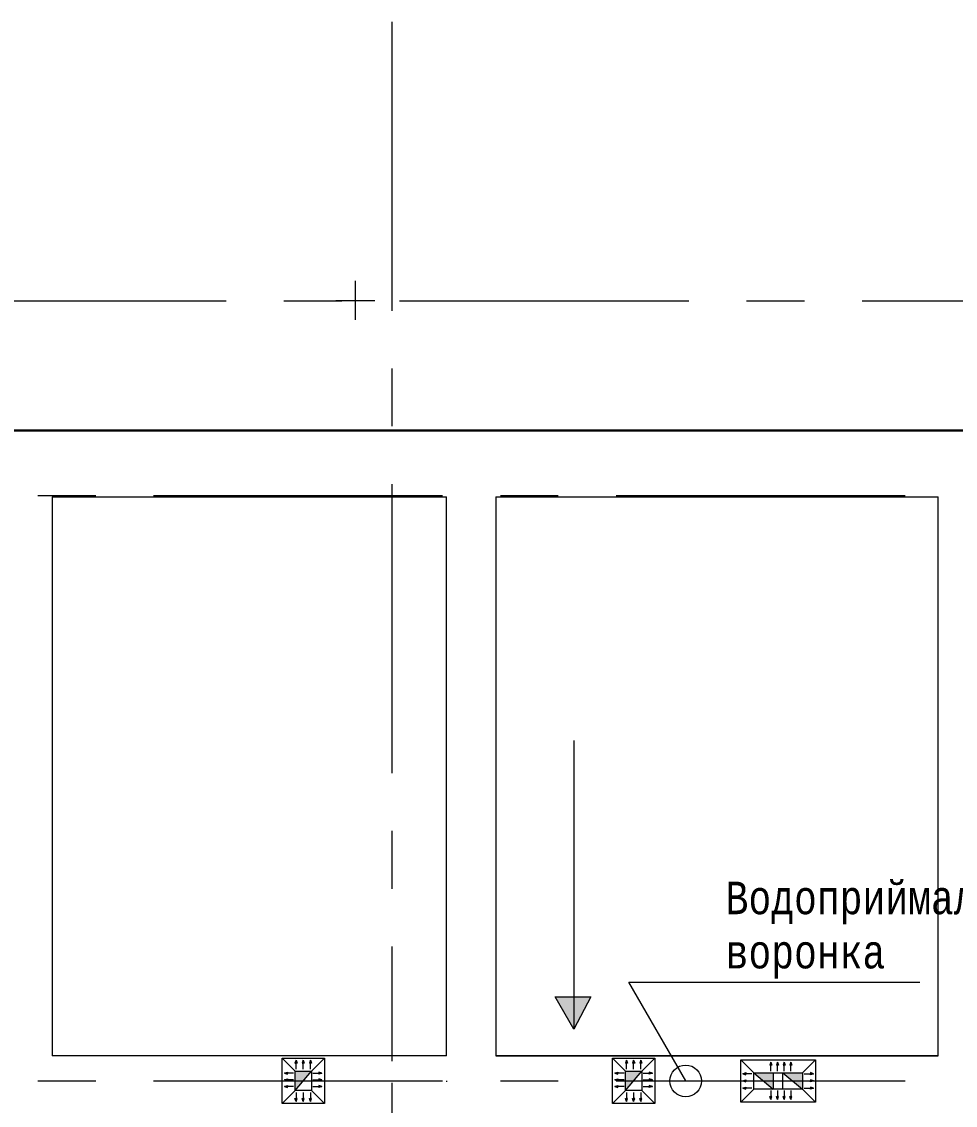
# Model space of a CAD drawing. Header units: millimetres. Extents: x -689206 to 4969298, y -1019800 to 703299.
# Drawn here: x 455716 to 462893, y -55896 to -47562 of the extents above; entities that cross this region are included whole.
import ezdxf

# ---------------------------------------------------------------- set-up
doc = ezdxf.new("R2010")
doc.units = ezdxf.units.MM
doc.linetypes.add('JIS_02_4.0', pattern=[5.5, 4, -1.5])
doc.linetypes.add('осеваяX2', pattern=[101.6, 63.5, -12.7, 12.7, -12.7])
doc.layers.add('кровля', color=211, linetype='Continuous')
doc.layers.add('четотам', color=7, linetype='Continuous')
for name, color, linetype, lineweight in [('РАЗМЕРЫ', 7, 'Continuous', 9), ('сваи', 7, 'JIS_02_4.0', 30), ('стены', 7, 'Continuous', 20)]:
    doc.layers.add(name, color=color, linetype=linetype, lineweight=lineweight)
doc.styles.add('Аннотативный', font='isocteur.ttf', dxfattribs={"width": 0.7, "height": 250})

msp = doc.modelspace()

# ---------------------------------------------------------------- hatches: boundary and pattern name
at = {"layer": 'кровля', "lineweight": 15, "true_color": 0x000000}
h = msp.add_hatch(color=18, dxfattribs=at)
h.dxf.hatch_style = 1
h.paths.add_polyline_path([(457824.7, -55572.6), (457832.9, -55572.6), (457824.7, -55548.9)])
h.paths.add_polyline_path([(457816.6, -55572.6), (457824.7, -55572.6), (457824.7, -55548.9)])
h = msp.add_hatch(color=18, dxfattribs=at)
h.dxf.hatch_style = 1
h.paths.add_polyline_path([(457880, -55572.6), (457888.1, -55572.6), (457880, -55548.9)])
h.paths.add_polyline_path([(457871.9, -55572.6), (457880, -55572.6), (457880, -55548.9)])
h = msp.add_hatch(color=18, dxfattribs=at)
h.dxf.hatch_style = 1
h.paths.add_polyline_path([(457935.3, -55548.9), (457927.1, -55572.6), (457935.3, -55572.6)])
h.paths.add_polyline_path([(457935.3, -55548.9), (457935.3, -55572.6), (457943.4, -55572.6)])
h = msp.add_hatch(color=18, dxfattribs=at)
h.dxf.hatch_style = 1
h.paths.add_polyline_path([(460364.7, -55572.6), (460372.9, -55572.6), (460364.7, -55548.9)])
h.paths.add_polyline_path([(460356.6, -55572.6), (460364.7, -55572.6), (460364.7, -55548.9)])
h = msp.add_hatch(color=18, dxfattribs=at)
h.dxf.hatch_style = 1
h.paths.add_polyline_path([(460420, -55572.6), (460428.1, -55572.6), (460420, -55548.9)])
h.paths.add_polyline_path([(460411.9, -55572.6), (460420, -55572.6), (460420, -55548.9)])
h = msp.add_hatch(color=18, dxfattribs=at)
h.dxf.hatch_style = 1
h.paths.add_polyline_path([(460475.3, -55548.9), (460467.1, -55572.6), (460475.3, -55572.6)])
h.paths.add_polyline_path([(460475.3, -55548.9), (460475.3, -55572.6), (460483.4, -55572.6)])
at = {"layer": 'кровля', "lineweight": 15}
h = msp.add_hatch(color=7, dxfattribs=at)
h.dxf.hatch_style = 1
h.paths.add_polyline_path([(461475.3, -55587.4), (461483.5, -55587.4), (461475.3, -55563.8)])
h.paths.add_polyline_path([(461467.2, -55587.4), (461475.3, -55587.4), (461475.3, -55563.8)])
h = msp.add_hatch(color=7, dxfattribs=at)
h.dxf.hatch_style = 1
h.paths.add_polyline_path([(461526.6, -55563.8), (461518.5, -55587.4), (461526.6, -55587.4)])
h.paths.add_polyline_path([(461526.6, -55563.8), (461526.6, -55587.4), (461534.7, -55587.4)])
h = msp.add_hatch(color=7, dxfattribs=at)
h.dxf.hatch_style = 1
h.paths.add_polyline_path([(461577.8, -55563.8), (461569.7, -55587.4), (461577.8, -55587.4)])
h.paths.add_polyline_path([(461577.8, -55563.8), (461577.8, -55587.4), (461586, -55587.4)])
h = msp.add_hatch(color=7, dxfattribs=at)
h.dxf.hatch_style = 1
h.paths.add_polyline_path([(461627.6, -55563.8), (461619.5, -55587.4), (461627.6, -55587.4)])
h.paths.add_polyline_path([(461627.6, -55563.8), (461627.6, -55587.4), (461635.8, -55587.4)])
at = {"layer": 'кровля', "lineweight": 15, "true_color": 0x000000}
h = msp.add_hatch(color=18, dxfattribs=at)
h.dxf.hatch_style = 1
h.paths.add_polyline_path([(457736, -55648.3), (457759.7, -55656.5), (457759.7, -55648.3)])
h.paths.add_polyline_path([(457736, -55648.3), (457759.7, -55648.3), (457759.7, -55640.2)])
h = msp.add_hatch(color=18, dxfattribs=at)
h.dxf.hatch_style = 1
h.paths.add_polyline_path([(458000.3, -55648.3), (458000.3, -55656.5), (458024, -55648.3)])
h.paths.add_polyline_path([(458000.3, -55640.2), (458000.3, -55648.3), (458024, -55648.3)])
h = msp.add_hatch(color=18, dxfattribs=at)
h.dxf.hatch_style = 1
h.paths.add_polyline_path([(460276, -55648.3), (460299.7, -55656.5), (460299.7, -55648.3)])
h.paths.add_polyline_path([(460276, -55648.3), (460299.7, -55648.3), (460299.7, -55640.2)])
h = msp.add_hatch(color=18, dxfattribs=at)
h.dxf.hatch_style = 1
h.paths.add_polyline_path([(460540.3, -55648.3), (460540.3, -55656.5), (460564, -55648.3)])
h.paths.add_polyline_path([(460540.3, -55640.2), (460540.3, -55648.3), (460564, -55648.3)])
at = {"layer": 'кровля', "lineweight": 15}
h = msp.add_hatch(color=7, dxfattribs=at)
h.dxf.hatch_style = 1
h.paths.add_polyline_path([(461258.1, -55652.5), (461281.7, -55660.6), (461281.7, -55652.5)])
h.paths.add_polyline_path([(461258.1, -55652.5), (461281.7, -55652.5), (461281.7, -55644.3)])
h = msp.add_hatch(color=7, dxfattribs=at)
h.dxf.hatch_style = 1
h.paths.add_polyline_path([(461778.3, -55652.5), (461778.3, -55660.6), (461801.9, -55652.5)])
h.paths.add_polyline_path([(461778.3, -55644.3), (461778.3, -55652.5), (461801.9, -55652.5)])
at = {"layer": 'кровля', "lineweight": 15, "true_color": 0x000000}
h = msp.add_hatch(color=18, dxfattribs=at)
h.dxf.hatch_style = 1
h.paths.add_polyline_path([(457736, -55699.6), (457759.7, -55707.7), (457759.7, -55699.6)])
h.paths.add_polyline_path([(457736, -55699.6), (457759.7, -55699.6), (457759.7, -55691.4)])
h = msp.add_hatch(color=18, dxfattribs=at)
h.dxf.hatch_style = 1
h.paths.add_polyline_path([(457759.7, -55750.8), (457759.7, -55742.7), (457736, -55750.8)])
h.paths.add_polyline_path([(457759.7, -55759), (457759.7, -55750.8), (457736, -55750.8)])
h = msp.add_hatch(color=18, dxfattribs=at)
h.dxf.hatch_style = 1
h.paths.add_polyline_path([(458000.3, -55699.6), (458000.3, -55707.7), (458024, -55699.6)])
h.paths.add_polyline_path([(458000.3, -55691.4), (458000.3, -55699.6), (458024, -55699.6)])
h = msp.add_hatch(color=18, dxfattribs=at)
h.dxf.hatch_style = 1
h.paths.add_polyline_path([(458024, -55750.8), (458000.3, -55742.7), (458000.3, -55750.8)])
h.paths.add_polyline_path([(458024, -55750.8), (458000.3, -55750.8), (458000.3, -55759)])
h = msp.add_hatch(color=18, dxfattribs=at)
h.dxf.hatch_style = 1
h.paths.add_polyline_path([(460276, -55699.6), (460299.7, -55707.7), (460299.7, -55699.6)])
h.paths.add_polyline_path([(460276, -55699.6), (460299.7, -55699.6), (460299.7, -55691.4)])
h = msp.add_hatch(color=18, dxfattribs=at)
h.dxf.hatch_style = 1
h.paths.add_polyline_path([(460299.7, -55750.8), (460299.7, -55742.7), (460276, -55750.8)])
h.paths.add_polyline_path([(460299.7, -55759), (460299.7, -55750.8), (460276, -55750.8)])
h = msp.add_hatch(color=18, dxfattribs=at)
h.dxf.hatch_style = 1
h.paths.add_polyline_path([(460540.3, -55699.6), (460540.3, -55707.7), (460564, -55699.6)])
h.paths.add_polyline_path([(460540.3, -55691.4), (460540.3, -55699.6), (460564, -55699.6)])
h = msp.add_hatch(color=18, dxfattribs=at)
h.dxf.hatch_style = 1
h.paths.add_polyline_path([(460564, -55750.8), (460540.3, -55742.7), (460540.3, -55750.8)])
h.paths.add_polyline_path([(460564, -55750.8), (460540.3, -55750.8), (460540.3, -55759)])
at = {"layer": 'кровля', "lineweight": 15}
h = msp.add_hatch(color=7, dxfattribs=at)
h.dxf.hatch_style = 1
h.paths.add_polyline_path([(461258.1, -55707.8), (461281.7, -55715.9), (461281.7, -55707.8)])
h.paths.add_polyline_path([(461258.1, -55707.8), (461281.7, -55707.8), (461281.7, -55699.6)])
h = msp.add_hatch(color=7, dxfattribs=at)
h.dxf.hatch_style = 1
h.paths.add_polyline_path([(461778.3, -55707.8), (461778.3, -55715.9), (461801.9, -55707.8)])
h.paths.add_polyline_path([(461778.3, -55699.6), (461778.3, -55707.8), (461801.9, -55707.8)])
h = msp.add_hatch(color=7, dxfattribs=at)
h.dxf.hatch_style = 1
h.paths.add_polyline_path([(461281.7, -55763.1), (461281.7, -55754.9), (461258.1, -55763.1)])
h.paths.add_polyline_path([(461281.7, -55771.2), (461281.7, -55763.1), (461258.1, -55763.1)])
h = msp.add_hatch(color=7, dxfattribs=at)
h.dxf.hatch_style = 1
h.paths.add_polyline_path([(461475.3, -55851.7), (461483.5, -55828.1), (461475.3, -55828.1)])
h.paths.add_polyline_path([(461475.3, -55851.7), (461475.3, -55828.1), (461467.2, -55828.1)])
h = msp.add_hatch(color=7, dxfattribs=at)
h.dxf.hatch_style = 1
h.paths.add_polyline_path([(461526.6, -55828.1), (461518.5, -55828.1), (461526.6, -55851.7)])
h.paths.add_polyline_path([(461534.7, -55828.1), (461526.6, -55828.1), (461526.6, -55851.7)])
h = msp.add_hatch(color=7, dxfattribs=at)
h.dxf.hatch_style = 1
h.paths.add_polyline_path([(461577.8, -55828.1), (461569.7, -55828.1), (461577.8, -55851.7)])
h.paths.add_polyline_path([(461586, -55828.1), (461577.8, -55828.1), (461577.8, -55851.7)])
h = msp.add_hatch(color=7, dxfattribs=at)
h.dxf.hatch_style = 1
h.paths.add_polyline_path([(461627.6, -55828.1), (461619.5, -55828.1), (461627.6, -55851.7)])
h.paths.add_polyline_path([(461635.8, -55828.1), (461627.6, -55828.1), (461627.6, -55851.7)])
h = msp.add_hatch(color=7, dxfattribs=at)
h.dxf.hatch_style = 1
h.paths.add_polyline_path([(461801.9, -55763.1), (461778.3, -55754.9), (461778.3, -55763.1)])
h.paths.add_polyline_path([(461801.9, -55763.1), (461778.3, -55763.1), (461778.3, -55771.2)])
at = {"layer": 'кровля', "lineweight": 15, "true_color": 0x000000}
h = msp.add_hatch(color=18, dxfattribs=at)
h.dxf.hatch_style = 1
h.paths.add_polyline_path([(457824.7, -55866.6), (457832.9, -55843), (457824.7, -55843)])
h.paths.add_polyline_path([(457824.7, -55866.6), (457824.7, -55843), (457816.6, -55843)])
h = msp.add_hatch(color=18, dxfattribs=at)
h.dxf.hatch_style = 1
h.paths.add_polyline_path([(457880, -55866.6), (457888.1, -55843), (457880, -55843)])
h.paths.add_polyline_path([(457880, -55866.6), (457880, -55843), (457871.9, -55843)])
h = msp.add_hatch(color=18, dxfattribs=at)
h.dxf.hatch_style = 1
h.paths.add_polyline_path([(457935.3, -55843), (457927.1, -55843), (457935.3, -55866.6)])
h.paths.add_polyline_path([(457943.4, -55843), (457935.3, -55843), (457935.3, -55866.6)])
h = msp.add_hatch(color=18, dxfattribs=at)
h.dxf.hatch_style = 1
h.paths.add_polyline_path([(460364.7, -55866.6), (460372.9, -55843), (460364.7, -55843)])
h.paths.add_polyline_path([(460364.7, -55866.6), (460364.7, -55843), (460356.6, -55843)])
h = msp.add_hatch(color=18, dxfattribs=at)
h.dxf.hatch_style = 1
h.paths.add_polyline_path([(460420, -55866.6), (460428.1, -55843), (460420, -55843)])
h.paths.add_polyline_path([(460420, -55866.6), (460420, -55843), (460411.9, -55843)])
h = msp.add_hatch(color=18, dxfattribs=at)
h.dxf.hatch_style = 1
h.paths.add_polyline_path([(460475.3, -55843), (460467.1, -55843), (460475.3, -55866.6)])
h.paths.add_polyline_path([(460483.4, -55843), (460475.3, -55843), (460475.3, -55866.6)])
at = {"layer": 'РАЗМЕРЫ', "lineweight": 20, "ltscale": 150}
h = msp.add_hatch(color=256, dxfattribs=at)
h.dxf.hatch_style = 1
h.paths.add_polyline_path([(457942.5, -55632.8), (457817.5, -55632.8), (457817.5, -55782.8)])
h = msp.add_hatch(color=256, dxfattribs=at)
h.dxf.hatch_style = 1
h.paths.add_polyline_path([(460482.5, -55632.8), (460357.5, -55632.8), (460357.5, -55782.8)])
h = msp.add_hatch(color=256, dxfattribs=at)
h.dxf.hatch_style = 1
h.paths.add_polyline_path([(461716.9, -55770.3), (461716.9, -55645.3), (461566.9, -55645.3)])
h.paths.add_polyline_path([(461493.1, -55770.3), (461493.1, -55645.3), (461343.1, -55645.3)])
at = {"layer": 'сваи', "linetype": 'ByBlock', "lineweight": 20, "ltscale": 35}
h = msp.add_hatch(color=256, dxfattribs=at)
h.dxf.hatch_style = 1
h.paths.add_polyline_path([(469973.5, -51979.7), (469896, -52043.1), (470080, -52110)])
h.paths.add_polyline_path([(470048.8, -51918.2), (469973.5, -51979.7), (470080, -52110)])
h.paths.add_polyline_path([(470710.9, -52781), (470710.9, -52975.3), (470795.1, -52926.7)])
h.paths.add_polyline_path([(470881.8, -52876.6), (470710.9, -52781), (470795.1, -52926.7)])
h.paths.add_polyline_path([(463730, -56080), (463730, -56329), (463873.7, -56329)])
h.paths.add_polyline_path([(463730, -56080), (463600, -56329), (463730, -56329)])
h.paths.add_polyline_path([(463730, -55111), (463586.3, -55111), (463730, -55360)])
h.paths.add_polyline_path([(463860, -55111), (463730, -55111), (463730, -55360)])
h.paths.add_polyline_path([(460090, -55061), (459960, -55061), (459960, -55310)])
h.paths.add_polyline_path([(459960, -55061), (459816.3, -55061), (459960, -55310)])
h.paths.add_polyline_path([(459960, -56080), (459830, -56329), (459960, -56329)])
h.paths.add_polyline_path([(459960, -56080), (459960, -56329), (460103.7, -56329)])
h.paths.add_polyline_path([(454800, -56080), (454800, -56329), (454943.7, -56329)])
h.paths.add_polyline_path([(454800, -56080), (454670, -56329), (454800, -56329)])
h.paths.add_polyline_path([(454810, -55111), (454666.3, -55111), (454810, -55360)])
h.paths.add_polyline_path([(454940, -55111), (454810, -55111), (454810, -55360)])
h.paths.add_polyline_path([(448090.4, -52634), (447910.3, -52710.9), (447991.2, -52769.9)])
h.paths.add_polyline_path([(448090.4, -52634), (447991.2, -52769.9), (448069.7, -52827.2)])
h.paths.add_polyline_path([(448711.3, -51856.5), (448680.1, -52048.2), (448786.6, -51917.9)])
h.paths.add_polyline_path([(448786.6, -51917.9), (448680.1, -52048.2), (448864.1, -51981.3)])

# ---------------------------------------------------------------- linework, layer by layer
at = {"layer": 'кровля', "color": 18, "lineweight": 15, "true_color": 0x000000}
for p, q in [((457817.5, -55632.8), (457717.5, -55532.8)), ((457824.7, -55548.9), (457816.6, -55572.6)), ((457816.6, -55572.6), (457824.7, -55572.6)), ((457824.7, -55618.9), (457824.7, -55548.9)), ((457824.7, -55548.9), (457832.9, -55572.6)), ((457832.9, -55572.6), (457824.7, -55572.6)), ((457880, -55548.9), (457871.9, -55572.6)), ((457871.9, -55572.6), (457880, -55572.6)), ((457880, -55618.9), (457880, -55548.9)), ((457880, -55548.9), (457888.1, -55572.6)), ((457888.1, -55572.6), (457880, -55572.6)), ((457935.3, -55548.9), (457927.1, -55572.6)), ((457927.1, -55572.6), (457935.3, -55572.6)), ((457935.3, -55618.9), (457935.3, -55548.9)), ((457935.3, -55548.9), (457943.4, -55572.6)), ((457943.4, -55572.6), (457935.3, -55572.6)), ((457942.5, -55632.8), (458042.5, -55532.8)), ((460357.5, -55632.8), (460257.5, -55532.8)), ((460364.7, -55548.9), (460356.6, -55572.6)), ((460356.6, -55572.6), (460364.7, -55572.6)), ((460364.7, -55618.9), (460364.7, -55548.9)), ((460364.7, -55548.9), (460372.9, -55572.6)), ((460372.9, -55572.6), (460364.7, -55572.6)), ((460420, -55548.9), (460411.9, -55572.6)), ((460411.9, -55572.6), (460420, -55572.6)), ((460420, -55618.9), (460420, -55548.9)), ((460420, -55548.9), (460428.1, -55572.6)), ((460428.1, -55572.6), (460420, -55572.6)), ((460475.3, -55548.9), (460467.1, -55572.6)), ((460467.1, -55572.6), (460475.3, -55572.6)), ((460475.3, -55618.9), (460475.3, -55548.9)), ((460475.3, -55548.9), (460483.4, -55572.6)), ((460483.4, -55572.6), (460475.3, -55572.6)), ((460482.5, -55632.8), (460582.5, -55532.8)), ((457736, -55648.3), (457759.7, -55640.2)), ((457806, -55648.3), (457736, -55648.3)), ((457736, -55648.3), (457759.7, -55656.5)), ((457759.7, -55640.2), (457759.7, -55648.3)), ((457759.7, -55656.5), (457759.7, -55648.3)), ((457954, -55648.3), (458024, -55648.3)), ((458024, -55648.3), (458000.3, -55640.2)), ((458000.3, -55640.2), (458000.3, -55648.3)), ((458024, -55648.3), (458000.3, -55656.5)), ((458000.3, -55656.5), (458000.3, -55648.3)), ((460276, -55648.3), (460299.7, -55640.2)), ((460346, -55648.3), (460276, -55648.3)), ((460276, -55648.3), (460299.7, -55656.5)), ((460299.7, -55640.2), (460299.7, -55648.3)), ((460299.7, -55656.5), (460299.7, -55648.3)), ((460494, -55648.3), (460564, -55648.3)), ((460564, -55648.3), (460540.3, -55640.2)), ((460540.3, -55640.2), (460540.3, -55648.3)), ((460564, -55648.3), (460540.3, -55656.5)), ((460540.3, -55656.5), (460540.3, -55648.3)), ((457736, -55699.6), (457759.7, -55691.4)), ((457806, -55699.6), (457736, -55699.6)), ((457736, -55699.6), (457759.7, -55707.7)), ((457736, -55750.8), (457759.7, -55742.7)), ((457806, -55750.8), (457736, -55750.8)), ((457736, -55750.8), (457759.7, -55759)), ((457759.7, -55691.4), (457759.7, -55699.6)), ((457759.7, -55707.7), (457759.7, -55699.6)), ((457759.7, -55742.7), (457759.7, -55750.8)), ((457759.7, -55759), (457759.7, -55750.8)), ((457954, -55699.6), (458024, -55699.6)), ((457954, -55750.8), (458024, -55750.8)), ((458024, -55699.6), (458000.3, -55691.4)), ((458000.3, -55691.4), (458000.3, -55699.6)), ((458024, -55699.6), (458000.3, -55707.7)), ((458000.3, -55707.7), (458000.3, -55699.6)), ((458024, -55750.8), (458000.3, -55742.7)), ((458000.3, -55742.7), (458000.3, -55750.8)), ((458024, -55750.8), (458000.3, -55759)), ((458000.3, -55759), (458000.3, -55750.8)), ((460276, -55699.6), (460299.7, -55691.4)), ((460346, -55699.6), (460276, -55699.6)), ((460276, -55699.6), (460299.7, -55707.7)), ((460276, -55750.8), (460299.7, -55742.7)), ((460346, -55750.8), (460276, -55750.8)), ((460276, -55750.8), (460299.7, -55759)), ((460299.7, -55691.4), (460299.7, -55699.6)), ((460299.7, -55707.7), (460299.7, -55699.6)), ((460299.7, -55742.7), (460299.7, -55750.8)), ((460299.7, -55759), (460299.7, -55750.8)), ((460494, -55699.6), (460564, -55699.6)), ((460494, -55750.8), (460564, -55750.8)), ((460564, -55699.6), (460540.3, -55691.4)), ((460540.3, -55691.4), (460540.3, -55699.6)), ((460564, -55699.6), (460540.3, -55707.7)), ((460540.3, -55707.7), (460540.3, -55699.6)), ((460564, -55750.8), (460540.3, -55742.7)), ((460540.3, -55742.7), (460540.3, -55750.8)), ((460564, -55750.8), (460540.3, -55759)), ((460540.3, -55759), (460540.3, -55750.8)), ((457817.5, -55782.8), (457717.5, -55882.8)), ((457824.7, -55796.6), (457824.7, -55866.6)), ((457880, -55796.6), (457880, -55866.6)), ((457935.3, -55796.6), (457935.3, -55866.6)), ((457942.5, -55782.8), (458042.5, -55882.8)), ((460357.5, -55782.8), (460257.5, -55882.8)), ((460364.7, -55796.6), (460364.7, -55866.6)), ((460420, -55796.6), (460420, -55866.6)), ((460475.3, -55796.6), (460475.3, -55866.6)), ((460482.5, -55782.8), (460582.5, -55882.8)), ((457824.7, -55866.6), (457816.6, -55843)), ((457816.6, -55843), (457824.7, -55843)), ((457824.7, -55866.6), (457832.9, -55843)), ((457832.9, -55843), (457824.7, -55843)), ((457880, -55866.6), (457871.9, -55843)), ((457871.9, -55843), (457880, -55843)), ((457880, -55866.6), (457888.1, -55843)), ((457888.1, -55843), (457880, -55843)), ((457935.3, -55866.6), (457927.1, -55843)), ((457927.1, -55843), (457935.3, -55843)), ((457935.3, -55866.6), (457943.4, -55843)), ((457943.4, -55843), (457935.3, -55843)), ((460364.7, -55866.6), (460356.6, -55843)), ((460356.6, -55843), (460364.7, -55843)), ((460364.7, -55866.6), (460372.9, -55843)), ((460372.9, -55843), (460364.7, -55843)), ((460420, -55866.6), (460411.9, -55843)), ((460411.9, -55843), (460420, -55843)), ((460420, -55866.6), (460428.1, -55843)), ((460428.1, -55843), (460420, -55843)), ((460475.3, -55866.6), (460467.1, -55843)), ((460467.1, -55843), (460475.3, -55843)), ((460475.3, -55866.6), (460483.4, -55843)), ((460483.4, -55843), (460475.3, -55843))]:
    msp.add_line(p, q, dxfattribs=at)
at = {"layer": 'кровля', "color": 7, "lineweight": 15}
for p, q in [((461343.1, -55645.3), (461243.1, -55545.3)), ((461475.3, -55563.8), (461467.2, -55587.4)), ((461475.3, -55633.8), (461475.3, -55563.8)), ((461475.3, -55563.8), (461483.5, -55587.4)), ((461526.6, -55563.8), (461518.5, -55587.4)), ((461526.6, -55633.8), (461526.6, -55563.8)), ((461526.6, -55563.8), (461534.7, -55587.4)), ((461577.8, -55563.8), (461569.7, -55587.4)), ((461577.8, -55633.8), (461577.8, -55563.8)), ((461577.8, -55563.8), (461586, -55587.4)), ((461627.6, -55563.8), (461619.5, -55587.4)), ((461627.6, -55633.8), (461627.6, -55563.8)), ((461627.6, -55563.8), (461635.8, -55587.4)), ((461716.9, -55645.3), (461816.9, -55545.3)), ((461258.1, -55652.5), (461281.7, -55644.3)), ((461328.1, -55652.5), (461258.1, -55652.5)), ((461258.1, -55652.5), (461281.7, -55660.6)), ((461281.7, -55644.3), (461281.7, -55652.5)), ((461281.7, -55660.6), (461281.7, -55652.5)), ((461467.2, -55587.4), (461475.3, -55587.4)), ((461483.5, -55587.4), (461475.3, -55587.4)), ((461518.5, -55587.4), (461526.6, -55587.4)), ((461534.7, -55587.4), (461526.6, -55587.4)), ((461569.7, -55587.4), (461577.8, -55587.4)), ((461586, -55587.4), (461577.8, -55587.4)), ((461619.5, -55587.4), (461627.6, -55587.4)), ((461635.8, -55587.4), (461627.6, -55587.4)), ((461731.9, -55652.5), (461801.9, -55652.5)), ((461801.9, -55652.5), (461778.3, -55644.3)), ((461778.3, -55644.3), (461778.3, -55652.5)), ((461801.9, -55652.5), (461778.3, -55660.6)), ((461778.3, -55660.6), (461778.3, -55652.5)), ((461258.1, -55707.8), (461281.7, -55699.6)), ((461258.1, -55707.8), (461281.7, -55715.9)), ((461281.7, -55699.6), (461281.7, -55707.8)), ((461281.7, -55715.9), (461281.7, -55707.8)), ((461801.9, -55707.8), (461778.3, -55699.6)), ((461778.3, -55699.6), (461778.3, -55707.8)), ((461801.9, -55707.8), (461778.3, -55715.9)), ((461778.3, -55715.9), (461778.3, -55707.8)), ((461343.1, -55770.3), (461243.1, -55870.3)), ((461258.1, -55763.1), (461281.7, -55754.9)), ((461328.1, -55763.1), (461258.1, -55763.1)), ((461258.1, -55763.1), (461281.7, -55771.2)), ((461281.7, -55754.9), (461281.7, -55763.1)), ((461281.7, -55771.2), (461281.7, -55763.1)), ((461475.3, -55851.7), (461467.2, -55828.1)), ((461467.2, -55828.1), (461475.3, -55828.1)), ((461475.3, -55781.7), (461475.3, -55851.7)), ((461475.3, -55851.7), (461483.5, -55828.1)), ((461483.5, -55828.1), (461475.3, -55828.1)), ((461526.6, -55851.7), (461518.5, -55828.1)), ((461518.5, -55828.1), (461526.6, -55828.1)), ((461526.6, -55781.7), (461526.6, -55851.7)), ((461526.6, -55851.7), (461534.7, -55828.1)), ((461534.7, -55828.1), (461526.6, -55828.1)), ((461577.8, -55851.7), (461569.7, -55828.1)), ((461569.7, -55828.1), (461577.8, -55828.1)), ((461577.8, -55781.7), (461577.8, -55851.7)), ((461577.8, -55851.7), (461586, -55828.1)), ((461586, -55828.1), (461577.8, -55828.1)), ((461627.6, -55851.7), (461619.5, -55828.1)), ((461619.5, -55828.1), (461627.6, -55828.1)), ((461627.6, -55781.7), (461627.6, -55851.7)), ((461627.6, -55851.7), (461635.8, -55828.1)), ((461635.8, -55828.1), (461627.6, -55828.1)), ((461716.9, -55770.3), (461816.9, -55870.3)), ((461731.9, -55763.1), (461801.9, -55763.1)), ((461801.9, -55763.1), (461778.3, -55754.9)), ((461778.3, -55754.9), (461778.3, -55763.1)), ((461801.9, -55763.1), (461778.3, -55771.2)), ((461778.3, -55771.2), (461778.3, -55763.1))]:
    msp.add_line(p, q, dxfattribs=at)
at = {"layer": 'кровля', "color": 18, "lineweight": 15, "true_color": 0x000000}
for points in [[(457717.5, -55532.8), (458042.5, -55532.8), (458042.5, -55882.8), (457717.5, -55882.8)], [(460257.5, -55532.8), (460582.5, -55532.8), (460582.5, -55882.8), (460257.5, -55882.8)], [(457817.5, -55632.8), (457942.5, -55632.8), (457942.5, -55782.8), (457817.5, -55782.8)], [(460357.5, -55632.8), (460482.5, -55632.8), (460482.5, -55782.8), (460357.5, -55782.8)]]:
    msp.add_lwpolyline(points, close=True, dxfattribs=at)
at = {"layer": 'кровля', "color": 7, "lineweight": 15}
for points in [[(461816.9, -55545.3), (461816.9, -55870.3), (461243.1, -55870.3), (461243.1, -55545.3)], [(461716.9, -55645.3), (461716.9, -55770.3), (461343.1, -55770.3), (461343.1, -55645.3)]]:
    msp.add_lwpolyline(points, close=True, dxfattribs=at)
at = {"layer": 'РАЗМЕРЫ', "lineweight": 20, "ltscale": 150}
for p, q in [((460820, -55707.8), (460381.8, -54948.8)), ((460381.8, -54948.8), (462618.9, -54948.8))]:
    msp.add_line(p, q, dxfattribs=at)
msp.add_circle((460820, -55707.8), 122, dxfattribs=at)
at = {"layer": 'сваи', "lineweight": 20, "ltscale": 15000}
for p, q in [((459960, -53090), (459960, -55310)), ((459960, -55310), (459816.3, -55061)), ((459816.3, -55061), (460090, -55061)), ((460090, -55061), (459960, -55310))]:
    msp.add_line(p, q, dxfattribs=at)
at = {"layer": 'стены', "linetype": 'осеваяX2', "lineweight": 18, "ltscale": 35}
for p, q in [((458560.6, -47562.3), (458560.6, -55555.8)), ((451509.1, -49707.8), (494281.1, -49707.8)), ((428281.1, -51205.8), (494281.1, -51205.8)), ((428281.1, -55707.8), (494281.1, -55707.8))]:
    msp.add_line(p, q, dxfattribs=at)
at = {"layer": 'стены'}
for p, q in [((458281.1, -49855.8), (458281.1, -49555.8)), ((458131.1, -49705.8), (458431.1, -49705.8)), ((458981.1, -55707.8), (458981.1, -55715.8))]:
    msp.add_line(p, q, dxfattribs=at)
at = {"layer": 'стены', "lineweight": 30}
msp.add_line((455441.1, -50705.8), (463271.1, -50705.8), dxfattribs=at)
at = {"layer": 'стены', "lineweight": 20}
for p, q in [((455951.1, -51215.8), (455951.1, -55515.8)), ((455951.1, -51215.8), (458981.1, -51215.8)), ((458981.1, -55515.8), (458981.1, -51215.8)), ((459361.1, -51215.8), (462761.1, -51215.8)), ((459361.1, -51215.8), (459361.1, -55515.8)), ((462761.1, -55515.8), (462761.1, -51215.8)), ((458981.1, -55515.8), (455951.1, -55515.8)), ((462761.1, -55515.8), (459361.1, -55515.8)), ((459361.1, -55515.8), (462761.1, -55515.8))]:
    msp.add_line(p, q, dxfattribs=at)
at = {"layer": 'стены', "linetype": 'осеваяX2', "lineweight": 18, "ltscale": 10}
msp.add_line((458560.6, -55723.1), (458560.6, -92667), dxfattribs=at)
at = {"layer": 'четотам', "color": 18, "lineweight": 15, "true_color": 0x000000}
for points in [[(457817.5, -55782.8), (457817.5, -55632.8), (457942.5, -55632.8), (457942.5, -55782.8), (457817.5, -55782.8), (457942.5, -55632.8)], [(457817.5, -55782.8), (457817.5, -55632.8), (457942.5, -55632.8), (457942.5, -55782.8), (457817.5, -55782.8), (457942.5, -55632.8)], [(460357.5, -55782.8), (460357.5, -55632.8), (460482.5, -55632.8), (460482.5, -55782.8), (460357.5, -55782.8), (460482.5, -55632.8)], [(460357.5, -55782.8), (460357.5, -55632.8), (460482.5, -55632.8), (460482.5, -55782.8), (460357.5, -55782.8), (460482.5, -55632.8)]]:
    msp.add_lwpolyline(points, dxfattribs=at)
at = {"layer": 'четотам', "color": 7, "lineweight": 15}
for points in [[(461343.1, -55645.3), (461493.1, -55645.3), (461493.1, -55770.3), (461343.1, -55770.3), (461343.1, -55645.3), (461493.1, -55770.3)], [(461566.9, -55645.3), (461716.9, -55645.3), (461716.9, -55770.3), (461566.9, -55770.3), (461566.9, -55645.3), (461716.9, -55770.3)]]:
    msp.add_lwpolyline(points, dxfattribs=at)

# ---------------------------------------------------------------- texts
at = {"layer": 'РАЗМЕРЫ', "lineweight": 20, "ltscale": 150, "insert": (461126.9, -54175.9), "char_height": 250, "width": 850, "attachment_point": 1, "style": 'Аннотативный'}
msp.add_mtext('Водоприймальна воронка', dxfattribs=at)

doc.saveas('drawing.dxf')
